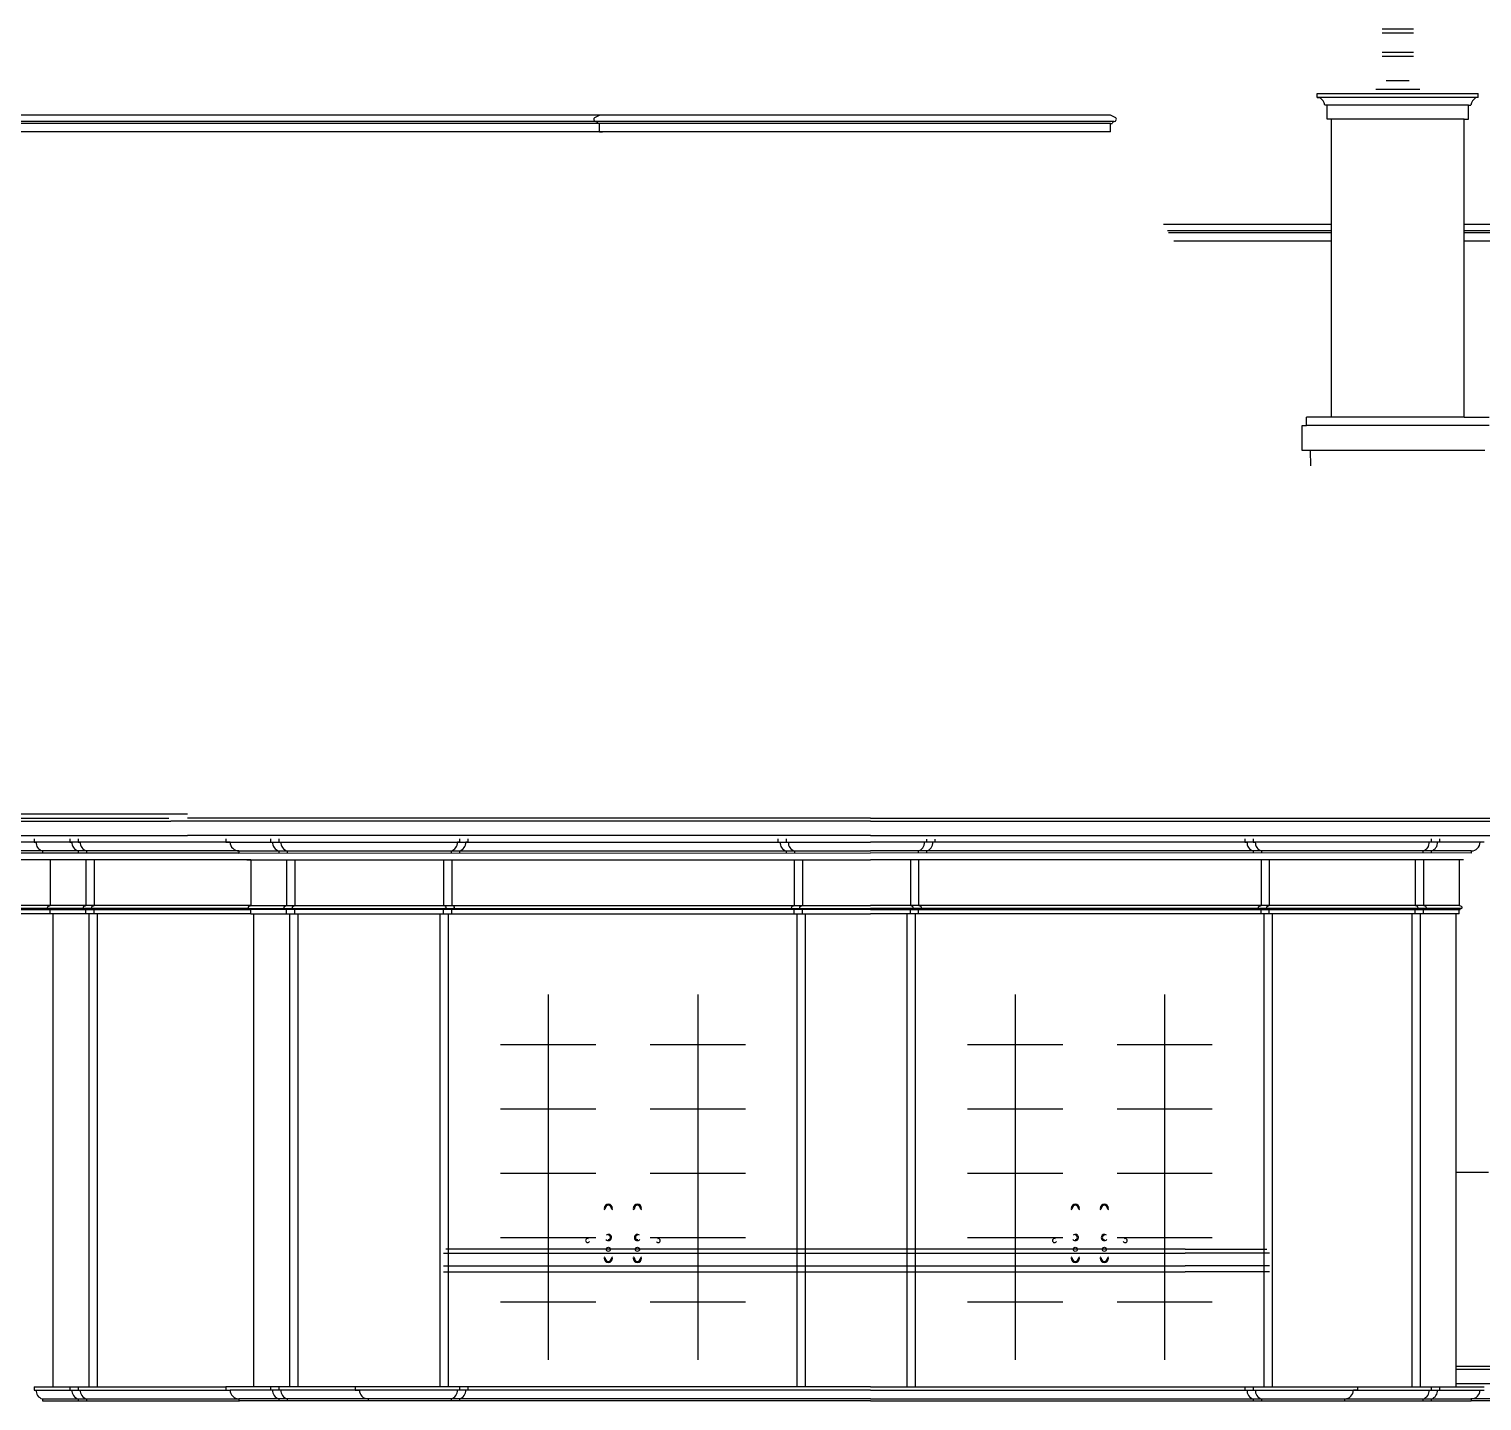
# Model space of a CAD drawing. Header units: metres. Extents: x 16221 to 17717, y -106 to 576.
# Drawn here: x 17077.3 to 17427.3, y 198.7 to 529.2 of the extents above; entities that cross this region are included whole.
import ezdxf

# ---------------------------------------------------------------- set-up
doc = ezdxf.new("R2010")
doc.units = ezdxf.units.M

msp = doc.modelspace()

# ---------------------------------------------------------------- linework, layer by layer
for p, q in [((17410.82, 529.17, -8.63), (17403.26, 529.17, -8.63)), ((17410.82, 528.17, -8.63), (17403.26, 528.17, -8.63)), ((17410.82, 523.55, -8.63), (17403.26, 523.55, -8.63)), ((17410.82, 522.55, -8.63), (17403.26, 522.55, -8.63)), ((17401.76, 514.67, -8.63), (17412.32, 514.67, -8.63)), ((17409.82, 516.67, -8.63), (17404.26, 516.67, -8.63)), ((17387.64, 512.67, -8.63), (17387.64, 513.67, -8.63)), ((17387.64, 513.67, -8.63), (17426.44, 513.67, -8.63)), ((17425.84, 512.67, -8.63), (17387.64, 512.67, -8.63)), ((17387.64, 512.67, -8.63), (17387.64, 512.67, -8.63)), ((17387.64, 512.67, -8.63), (17388.24, 512.67, -8.63)), ((17426.44, 512.67, -8.63), (17425.84, 512.67, -8.63)), ((17426.44, 512.67, -8.63), (17426.44, 513.67, -8.63)), ((17426.44, 512.67, -8.63), (17426.44, 512.67, -8.63)), ((17279.99, 508.4, -12.41), (16969.11, 508.4, -12.41)), ((17213.62, 507.85, -12.41), (17214.72, 508.4, -12.41)), ((17337.86, 508.4, -12.41), (17279.99, 508.4, -12.41)), ((17338.96, 507.85, -12.41), (17337.86, 508.4, -12.41)), ((17424.04, 510.87, -8.63), (17389.44, 510.87, -8.63)), ((17390.04, 510.87, -8.63), (17389.44, 510.87, -8.63)), ((17390.04, 507.46, -8.63), (17390.04, 510.87, -8.63)), ((17424.04, 510.87, -8.63), (17424.64, 510.87, -8.63)), ((17424.04, 507.46, -8.63), (17424.04, 510.87, -8.63)), ((17279.99, 506.9, -12.41), (16969.11, 506.9, -12.41)), ((17279.99, 506.4, -12.41), (16969.11, 506.4, -12.41)), ((17279.99, 504.4, -12.41), (16969.11, 504.4, -12.41)), ((17214.72, 506.4, -12.41), (17214.34, 506.4, -12.41)), ((17214.72, 504.4, -12.41), (17214.72, 506.4, -12.41)), ((17214.72, 504.4, -12.41), (17215.47, 504.4, -12.41)), ((17338.74, 506.9, -12.41), (17279.99, 506.9, -12.41)), ((17337.86, 506.4, -12.41), (17279.99, 506.4, -12.41)), ((17337.11, 504.4, -12.41), (17279.99, 504.4, -12.41)), ((17337.86, 504.4, -12.41), (17337.11, 504.4, -12.41)), ((17337.86, 506.4, -12.41), (17338.24, 506.4, -12.41)), ((17337.86, 504.4, -12.41), (17337.86, 506.4, -12.41)), ((17391.04, 507.46, -8.63), (17390.04, 507.46, -8.63)), ((17423.04, 507.46, -8.63), (17391.04, 507.46, -8.63)), ((17391.04, 435.64, -8.63), (17391.04, 507.46, -8.63)), ((17423.04, 435.64, -8.63), (17423.04, 507.46, -8.63)), ((17423.04, 507.46, -8.63), (17424.04, 507.46, -8.63)), ((17391.04, 482.06), (17350.61, 482.06)), ((17391.04, 480.56), (17351.52, 480.56)), ((17391.04, 480.06), (17351.83, 480.06)), ((17541.06, 482.06), (17423.04, 482.06)), ((17541.91, 480.56), (17423.04, 480.56)), ((17541.06, 480.06), (17423.04, 480.06)), ((17391.04, 478.06), (17353.05, 478.06)), ((17541.06, 478.06), (17423.04, 478.06)), ((17385.04, 433.64, -8.63), (17385.04, 435.64, -8.63)), ((17391.04, 435.64, -8.63), (17385.04, 435.64, -8.63)), ((17423.04, 435.64, -8.63), (17391.04, 435.64, -8.63)), ((17423.04, 435.64, -8.63), (17429.04, 435.64, -8.63)), ((17384.04, 427.64, -8.63), (17384.04, 433.64, -8.63)), ((17384.04, 433.64, -8.63), (17385.04, 433.64, -8.63)), ((17429.04, 433.64, -8.63), (17385.04, 433.64, -8.63)), ((17428.04, 427.64, -8.63), (17384.04, 427.64, -8.63)), ((17386.04, 427.64, -8.63), (17384.04, 427.64, -8.63)), ((17386.06, 423.97, -12.41), (17386.04, 427.64, -8.63)), ((17115.47, 340.06), (16657.6, 340.06)), ((16822.11, 339.06, -30.44), (17110.97, 339.06, 12.58)), ((16826.62, 338.31, -29.64), (17111.47, 338.31, 11.77)), ((17279.99, 338.31, -36.75), (17111.47, 338.31, -12.25)), ((17279.99, 339.06, -36.75), (17115.47, 339.06, -12.25)), ((17279.99, 339.06, -36.75), (17437.11, 339.06, -12.25)), ((17279.99, 338.31, -36.75), (17441.12, 338.31, -12.25)), ((17125.72, 333.31, 17.39), (16812.86, 333.31, -32.3)), ((16824.61, 334.92, -30.07), (17115.47, 334.92, 13.25)), ((17078.49, 334.06, -0.34), (17078.49, 333.31, -0.34)), ((17078.49, 333.31, -0.34), (17078.99, 333.31, -0.34)), ((17087.11, 334.06, -0.34), (17087.11, 333.31, -0.34)), ((17087.11, 333.31, -0.34), (17087.61, 333.31, -0.34)), ((17089.11, 334.06, -0.34), (17089.11, 333.31, -0.34)), ((17089.11, 333.31, -0.34), (17089.61, 333.31, -0.34)), ((17279.99, 334.93, -36.75), (17115.47, 334.92, -12.25)), ((17124.72, 334.06, -12.25), (17124.72, 333.31, -12.25)), ((17124.72, 333.31, -12.25), (17125.72, 333.31, -12.25)), ((17125.72, 333.31, -12.25), (17279.99, 333.31, -36.75)), ((17135.47, 334.06, -12.25), (17135.47, 333.31, -12.25)), ((17135.47, 333.31, -12.25), (17135.97, 333.31, -12.25)), ((17137.47, 334.06, -12.25), (17137.47, 333.31, -12.25)), ((17137.47, 333.31, -12.25), (17137.97, 333.31, -12.25)), ((17180.99, 333.31), (17180.49, 333.31)), ((17180.99, 334.06), (17180.99, 333.31)), ((17182.99, 333.31), (17182.49, 333.31)), ((17182.99, 334.06), (17182.99, 333.31)), ((17257.72, 334.06), (17257.72, 333.31)), ((17257.72, 333.31), (17258.22, 333.31)), ((17259.72, 334.06), (17259.72, 333.31)), ((17259.72, 333.31), (17260.22, 333.31)), ((17279.99, 334.93, -36.75), (17437.11, 334.92, -12.25)), ((17426.86, 333.31, -12.25), (17279.99, 333.31, -36.75)), ((17293.49, 333.3), (17292.99, 333.3)), ((17293.49, 334.05), (17293.49, 333.3)), ((17295.49, 333.3), (17294.99, 333.3)), ((17295.49, 334.05), (17295.49, 333.3)), ((17370.21, 334.06), (17370.21, 333.31)), ((17370.21, 333.31), (17370.71, 333.31)), ((17372.21, 334.06), (17372.21, 333.31)), ((17372.21, 333.31), (17372.71, 333.31)), ((17415.12, 333.31, -12.25), (17414.62, 333.31, -12.25)), ((17415.12, 334.06, -12.25), (17415.12, 333.31, -12.25)), ((17417.12, 333.31, -12.25), (17416.62, 333.31, -12.25)), ((17417.12, 334.06, -12.25), (17417.12, 333.31, -12.25)), ((17427.86, 333.31, -12.25), (17426.86, 333.31, -12.25)), ((17130.72, 329.05, 19.61), (16807.87, 329.06, -33.38)), ((17127.97, 330.68, 18.33), (16809.74, 330.68, -32.91)), ((17127.85, 331.18, 18.31), (16809.85, 331.18, -32.9)), ((17080.49, 331.18, -0.34), (17080.49, 330.68, -0.34)), ((17082.36, 329.06, -0.34), (17082.36, 318.06, -0.34)), ((17089.11, 331.19, -0.34), (17089.11, 330.69, -0.34)), ((17090.99, 329.06, -0.34), (17090.99, 318.06, -0.34)), ((17091.11, 331.19, -0.34), (17091.11, 330.69, -0.34)), ((17092.99, 329.06, -0.34), (17092.99, 318.06, -0.34)), ((17127.84, 331.18, -12.25), (17279.99, 331.19, -36.75)), ((17127.84, 330.68, -12.25), (17279.99, 330.69, -36.75)), ((17127.85, 331.18, -12.25), (17127.85, 330.68, -12.25)), ((17129.72, 329.06, -12.25), (17130.72, 329.06, -12.25)), ((17130.72, 329.06, -12.25), (17130.72, 318.06, -12.25)), ((17130.72, 329.06, -12.25), (17279.99, 329.06, -36.75)), ((17137.47, 331.19, -12.25), (17137.47, 330.69, -12.25)), ((17139.34, 329.06, -12.25), (17139.34, 318.06, -12.25)), ((17139.47, 331.19, -12.25), (17139.47, 330.69, -12.25)), ((17141.34, 329.06, -12.25), (17141.34, 318.06, -12.25)), ((17177.12, 329.06), (17177.12, 318.06)), ((17178.99, 331.18), (17178.99, 330.68)), ((17179.12, 329.06), (17179.12, 318.06)), ((17180.99, 331.18), (17180.99, 330.68)), ((17259.72, 331.18), (17259.72, 330.68)), ((17261.6, 329.06), (17261.6, 318.06)), ((17261.72, 331.18), (17261.72, 330.68)), ((17263.6, 329.06), (17263.6, 318.06)), ((17424.74, 331.18, -12.25), (17279.99, 331.19, -36.75)), ((17424.74, 330.68, -12.25), (17279.99, 330.69, -36.75)), ((17421.86, 329.06, -12.25), (17279.99, 329.06, -36.75)), ((17289.61, 329.05), (17289.61, 318.05)), ((17291.49, 331.17), (17291.49, 330.67)), ((17291.61, 329.05), (17291.61, 318.05)), ((17293.49, 331.17), (17293.49, 330.67)), ((17372.22, 331.19), (17372.22, 330.69)), ((17374.09, 329.06), (17374.09, 318.06)), ((17374.22, 331.19), (17374.22, 330.69)), ((17376.09, 329.06), (17376.09, 318.06)), ((17411.24, 329.06, -12.25), (17411.24, 318.06, -12.25)), ((17413.11, 331.19, -12.25), (17413.11, 330.69, -12.25)), ((17413.24, 329.06, -12.25), (17413.24, 318.06, -12.25)), ((17415.11, 331.19, -12.25), (17415.11, 330.69, -12.25)), ((17421.86, 329.06, -12.25), (17421.86, 318.06, -12.25)), ((17422.86, 329.06, -12.25), (17421.86, 329.06, -12.25)), ((17424.74, 331.18, -12.25), (17424.74, 330.68, -12.25)), ((17130.71, 318.05, 19.61), (16806.86, 318.06, -33.55)), ((17130.72, 316.06, -12.25), (16806.86, 316.06, -33.55)), ((16807.05, 317.06, -33.51), (17130.72, 317.05, 19.56)), ((17130.32, 317.3, 19.42), (16807.34, 317.31, -33.44)), ((17081.82, 317.78, -0.34), (17082.36, 318.06, -0.34)), ((17082.36, 316.06, -0.34), (17082.36, 317.06, -0.34)), ((17083.12, 202.06, -0.34), (17083.12, 316.06, -0.34)), ((17090.44, 317.79, -0.34), (17090.99, 318.06, -0.34)), ((17090.99, 316.06, -0.34), (17090.99, 317.06, -0.34)), ((17091.74, 202.06, -0.34), (17091.74, 316.06, -0.34)), ((17092.44, 317.79, -0.34), (17092.99, 318.06, -0.34)), ((17092.99, 316.06, -0.34), (17092.99, 317.06, -0.34)), ((17093.74, 202.06, -0.34), (17093.74, 316.06, -0.34)), ((17130.17, 317.78, -12.25), (17130.72, 318.06, -12.25)), ((17130.28, 317.31, -12.25), (17279.99, 317.31, -36.75)), ((17130.72, 317.06, -12.25), (17130.53, 317.06, -12.25)), ((17279.99, 317.06, -36.75), (17130.53, 317.06, -12.25)), ((17130.72, 318.06, -12.25), (17279.99, 318.06, -36.75)), ((17130.72, 316.06, -12.25), (17130.72, 317.06, -12.25)), ((17130.72, 316.06, -12.25), (17131.47, 316.06, -12.25)), ((17131.47, 316.06, -12.25), (17279.99, 316.06, -36.75)), ((17131.47, 202.06, -12.25), (17131.47, 316.06, -12.25)), ((17138.8, 317.79, -12.25), (17139.34, 318.06, -12.25)), ((17139.34, 316.06, -12.25), (17139.34, 317.06, -12.25)), ((17140.09, 202.06, -12.25), (17140.09, 316.06, -12.25)), ((17140.8, 317.79, -12.25), (17141.34, 318.06, -12.25)), ((17141.34, 316.06, -12.25), (17141.34, 317.06, -12.25)), ((17142.09, 202.06, -12.25), (17142.09, 316.06, -12.25)), ((17176.37, 202.06), (17176.37, 316.06)), ((17177.67, 317.78), (17177.12, 318.06)), ((17177.12, 316.06), (17177.12, 317.06)), ((17178.37, 202.06), (17178.37, 316.06)), ((17179.67, 317.78), (17179.12, 318.06)), ((17179.12, 316.06), (17179.12, 317.06)), ((17261.05, 317.78), (17261.6, 318.06)), ((17261.6, 316.06), (17261.6, 317.06)), ((17262.35, 202.06), (17262.35, 316.06)), ((17263.05, 317.78), (17263.6, 318.06)), ((17263.6, 316.06), (17263.6, 317.06)), ((17264.35, 202.06), (17264.35, 316.06)), ((17421.86, 318.06, -12.25), (17279.99, 318.06, -36.75)), ((17422.3, 317.31, -12.25), (17279.99, 317.31, -36.75)), ((17279.99, 317.06, -36.75), (17422.05, 317.06, -12.25)), ((17421.11, 316.06, -12.25), (17279.99, 316.06, -36.75)), ((17288.86, 202.05), (17288.86, 316.05)), ((17290.16, 317.77), (17289.61, 318.05)), ((17289.61, 316.05), (17289.61, 317.05)), ((17290.86, 202.05), (17290.86, 316.05)), ((17292.16, 317.77), (17291.61, 318.05)), ((17291.61, 316.05), (17291.61, 317.05)), ((17373.54, 317.79), (17374.09, 318.06)), ((17374.09, 316.06), (17374.09, 317.06)), ((17374.84, 202.06), (17374.84, 316.06)), ((17375.54, 317.79), (17376.09, 318.06)), ((17376.09, 316.06), (17376.09, 317.06)), ((17376.84, 202.06), (17376.84, 316.06)), ((17410.49, 202.06, -12.25), (17410.49, 316.06, -12.25)), ((17411.79, 317.79, -12.25), (17411.24, 318.06, -12.25)), ((17411.24, 316.06, -12.25), (17411.24, 317.06, -12.25)), ((17412.49, 202.06, -12.25), (17412.49, 316.06, -12.25)), ((17413.79, 317.79, -12.25), (17413.24, 318.06, -12.25)), ((17413.24, 316.06, -12.25), (17413.24, 317.06, -12.25)), ((17421.11, 202.06, -12.25), (17421.11, 316.06, -12.25)), ((17421.86, 316.06, -12.25), (17421.11, 316.06, -12.25)), ((17422.41, 317.78, -12.25), (17421.86, 318.06, -12.25)), ((17421.86, 317.06, -12.25), (17422.05, 317.06, -12.25)), ((17421.86, 316.06, -12.25), (17421.86, 317.06, -12.25)), ((17202.38, 296.56), (17202.38, 208.56, -1.02)), ((17238.38, 296.56), (17238.38, 208.56, -1.02)), ((17314.87, 296.56), (17314.87, 208.56, -1.02)), ((17350.87, 296.56), (17350.87, 208.56, -1.02)), ((17190.9, 284.56, -1.02), (17213.86, 284.56, -1.02)), ((17226.9, 284.56, -1.02), (17249.86, 284.56, -1.02)), ((17303.4, 284.56, -1.02), (17326.35, 284.56, -1.02)), ((17339.4, 284.56, -1.02), (17362.35, 284.56, -1.02)), ((17190.9, 269.06, -1.02), (17213.86, 269.06, -1.02)), ((17226.9, 269.06, -1.02), (17249.86, 269.06, -1.02)), ((17303.4, 269.06, -1.02), (17326.35, 269.06, -1.02)), ((17339.4, 269.06, -1.02), (17362.35, 269.06, -1.02)), ((17190.9, 253.56, -1.02), (17213.86, 253.56, -1.02)), ((17226.9, 253.56, -1.02), (17249.86, 253.56, -1.02)), ((17303.4, 253.56, -1.02), (17326.35, 253.56, -1.02)), ((17339.4, 253.56, -1.02), (17362.35, 253.56, -1.02)), ((17428.87, 253.72), (17421.11, 253.72)), ((17190.9, 238.06, -1.02), (17213.86, 238.06, -1.02)), ((17226.9, 238.06, -1.02), (17249.86, 238.06, -1.02)), ((17303.4, 238.06, -1.02), (17326.35, 238.06, -1.02)), ((17339.4, 238.06, -1.02), (17362.35, 238.06, -1.02)), ((17355.8, 235.26, 1.54), (17177.7, 235.26, -0.34)), ((17355.8, 235.26, 1.54), (17375.52, 235.26, 1.71)), ((17177.12, 234.26, -0.34), (17355.8, 234.26, 1.54)), ((17177.12, 231.26, 2.28), (17355.8, 231.26, 4.16)), ((17376.1, 234.26, 1.71), (17355.8, 234.26, 1.54)), ((17376.1, 231.26, 4.33), (17355.8, 231.26, 4.16)), ((17177.12, 229.76, -0.4), (17355.8, 229.76, 1.76)), ((17376.1, 229.76, 1.65), (17355.8, 229.76, 1.76)), ((17190.9, 222.56, -1.02), (17213.86, 222.56, -1.02)), ((17226.9, 222.56, -1.02), (17249.86, 222.56, -1.02)), ((17303.4, 222.56, -1.02), (17326.35, 222.56, -1.02)), ((17339.4, 222.56, -1.02), (17362.35, 222.56, -1.02)), ((17421.12, 207.06, -8.63), (17443.12, 207.06, -8.63)), ((17421.12, 206.31, -8.63), (17447.12, 206.31, -8.63)), ((17078.49, 202.06, -6.26), (17124.72, 202.06, 0.05)), ((17078.49, 202.06, -6.26), (17078.49, 201.31, -6.26)), ((17078.49, 201.31, -6.26), (17078.99, 201.31, -6.26)), ((17078.99, 201.31, -3.95), (17125.72, 201.31, 1.45)), ((17087.11, 202.06, -0.34), (17087.11, 201.31, -0.34)), ((17089.11, 202.06, -0.34), (17089.11, 201.31, -0.34)), ((17124.72, 202.06, -12.25), (17124.72, 201.31, -12.25)), ((17279.99, 202.06, -41.46), (17124.72, 202.06, -12.25)), ((17124.72, 201.31, -11.91), (17125.72, 201.31, -11.91)), ((17279.99, 201.31, -41.5), (17125.72, 201.31, -12.25)), ((17135.47, 202.06, -12.25), (17135.47, 201.31, -12.25)), ((17137.47, 202.06, -12.25), (17137.47, 201.31, -12.25)), ((17155.87, 202.06), (17155.87, 201.31)), ((17155.87, 201.31, 0.34), (17156.87, 201.31, 0.34)), ((17180.99, 202.06), (17180.99, 201.31)), ((17182.99, 202.06), (17182.99, 201.31)), ((17279.99, 202.06, -40.07), (17427.86, 202.06, -12.25)), ((17279.99, 201.31, -40.09), (17426.86, 201.31, -12.25)), ((17370.21, 202.06), (17370.21, 201.31)), ((17372.21, 202.06), (17372.21, 201.31)), ((17397.36, 201.31, 0.34), (17396.36, 201.31, 0.34)), ((17397.36, 202.06), (17397.36, 201.31)), ((17415.12, 202.06, -12.25), (17415.12, 201.31, -12.25)), ((17417.12, 202.06, -12.25), (17417.12, 201.31, -12.25)), ((17421.12, 202.92, -8.63), (17443.12, 202.92, -8.63)), ((17426.86, 201.31, -12.25), (17427.86, 201.31, -12.25)), ((17080.49, 199.18, -6.26), (17127.85, 199.18, 2.29)), ((17080.49, 199.18, -6.26), (17080.49, 198.68, -6.26)), ((17080.49, 198.68, -3.95), (17127.96, 198.68, 2.32)), ((17089.11, 199.18, -0.34), (17089.11, 198.68, -0.34)), ((17091.11, 199.18, -0.34), (17091.11, 198.68, -0.34)), ((17279.99, 199.19, -41.57), (17127.85, 199.18, -12.25)), ((17127.85, 199.18, -12.25), (17127.85, 198.68, -12.25)), ((17279.99, 198.69, -41.58), (17127.88, 198.68, -12.25)), ((17137.47, 199.18, -12.25), (17137.47, 198.68, -12.25)), ((17139.47, 199.18, -12.25), (17139.47, 198.68, -12.25)), ((17158.99, 199.18), (17158.99, 198.68)), ((17178.99, 199.18), (17178.99, 198.68)), ((17180.99, 199.18), (17180.99, 198.68)), ((17279.99, 199.18, -40.15), (17424.74, 199.18, -12.25)), ((17279.99, 198.68, -40.15), (17424.7, 198.68, -12.25)), ((17372.22, 199.19), (17372.22, 198.69)), ((17374.22, 199.19), (17374.22, 198.69)), ((17394.24, 199.18), (17394.24, 198.68)), ((17413.11, 199.18, -12.25), (17413.11, 198.68, -12.25)), ((17415.11, 199.18, -12.25), (17415.11, 198.68, -12.25)), ((17700.74, 198.68), (17424.64, 198.68)), ((17700.74, 199.18), (17424.65, 199.18)), ((17424.74, 199.18, -12.25), (17424.74, 198.68, -12.25))]:
    msp.add_line(p, q)
for centre in [(17216.86, 235.2, -1.02), (17223.86, 235.2, -1.02), (17329.35, 235.2, -1.02), (17336.35, 235.2, -1.02)]:
    msp.add_circle(centre, 0.5)
for centre, radius, start, end in [((17386.76, 510.38, -8.41), 2.72, 10.295, 57.0852), ((17427.32, 510.38, -8.41), 2.72, 122.9148, 169.705), ((17213.84, 507.4, -12.75), 0.5, 116.0131, 270), ((17338.74, 507.4, -12.75), 0.5, 270, 63.9869), ((17213.84, 506.4, -12.75), 0.5, 0, 90), ((17338.74, 506.4, -12.75), 0.5, 90, 180), ((17081.05, 333.17, 1.97), 2.07, 176.2445, 254.2841), ((17089.67, 333.18, 1.97), 2.07, 176.2445, 254.2841), ((17091.67, 333.18, 1.97), 2.07, 176.2445, 254.2841), ((17127.85, 333.31, -12.59), 2.12, 180, 270), ((17138.03, 333.18, -9.94), 2.07, 176.2445, 254.2841), ((17140.03, 333.18, -9.94), 2.07, 176.2445, 254.2841), ((17178.43, 333.17, 2.31), 2.07, 285.7159, 3.7555), ((17180.43, 333.17, 2.31), 2.07, 285.7159, 3.7555), ((17260.28, 333.17, 2.31), 2.07, 176.2445, 254.2841), ((17262.28, 333.17, 2.31), 2.07, 176.2445, 254.2841), ((17290.93, 333.16, 2.31), 2.07, 285.7159, 3.7555), ((17292.93, 333.16, 2.31), 2.07, 285.7159, 3.7555), ((17372.78, 333.18, 2.31), 2.07, 176.2445, 254.2841), ((17374.78, 333.18, 2.31), 2.07, 176.2445, 254.2841), ((17412.55, 333.18, -9.94), 2.07, 285.7159, 3.7555), ((17414.55, 333.18, -9.94), 2.07, 285.7159, 3.7555), ((17424.74, 333.31, -12.59), 2.12, 270, 0), ((17081.93, 317.56, 1.97), 0.25, 116.013, 269.9999), ((17081.93, 317.06, 1.97), 0.25, 359.9999, 89.9999), ((17090.55, 317.56, 1.97), 0.25, 116.013, 269.9999), ((17090.55, 317.06, 1.97), 0.25, 359.9999, 89.9999), ((17092.55, 317.56, 1.97), 0.25, 116.013, 269.9999), ((17092.55, 317.06, 1.97), 0.25, 359.9999, 89.9999), ((17130.28, 317.56, -11.84), 0.25, 116.0131, 270), ((17130.28, 317.06, -11.84), 0.25, 0, 90), ((17138.91, 317.56, -9.94), 0.25, 116.013, 269.9999), ((17138.91, 317.06, -9.94), 0.25, 359.9999, 89.9999), ((17140.91, 317.56, -9.94), 0.25, 116.013, 269.9999), ((17140.91, 317.06, -9.94), 0.25, 359.9999, 89.9999), ((17177.56, 317.06, 2.31), 0.25, 90.0001, 180.0001), ((17177.56, 317.56, 2.31), 0.25, 270.0001, 63.987), ((17179.56, 317.06, 2.31), 0.25, 90.0001, 180.0001), ((17179.56, 317.56, 2.31), 0.25, 270.0001, 63.987), ((17261.16, 317.56, 2.31), 0.25, 116.013, 269.9999), ((17261.16, 317.06, 2.31), 0.25, 359.9999, 89.9999), ((17263.16, 317.56, 2.31), 0.25, 116.013, 269.9999), ((17263.16, 317.06, 2.31), 0.25, 359.9999, 89.9999), ((17290.05, 317.05, 2.31), 0.25, 90.0001, 180.0001), ((17290.05, 317.55, 2.31), 0.25, 270.0001, 63.987), ((17292.05, 317.05, 2.31), 0.25, 90.0001, 180.0001), ((17292.05, 317.55, 2.31), 0.25, 270.0001, 63.987), ((17373.65, 317.56, 2.31), 0.25, 116.013, 269.9999), ((17373.65, 317.06, 2.31), 0.25, 359.9999, 89.9999), ((17375.65, 317.56, 2.31), 0.25, 116.013, 269.9999), ((17375.65, 317.06, 2.31), 0.25, 359.9999, 89.9999), ((17411.68, 317.06, -9.94), 0.25, 90.0001, 180.0001), ((17411.68, 317.56, -9.94), 0.25, 270.0001, 63.987), ((17413.68, 317.06, -9.94), 0.25, 90.0001, 180.0001), ((17413.68, 317.56, -9.94), 0.25, 270.0001, 63.987), ((17422.3, 317.06, -11.84), 0.25, 90, 180), ((17422.3, 317.56, -11.84), 0.25, 270, 63.9869), ((17216.86, 245.06, -1.02), 1, 0, 180), ((17215.86, 245.06, -1.02), 0.25, 270, 0), ((17216.86, 245.06, -1.02), 0.75, 0, 180), ((17217.86, 245.06, -1.02), 0.25, 180, 270), ((17223.86, 245.06, -1.02), 1, 0, 180), ((17222.86, 245.06, -1.02), 0.25, 270, 0), ((17223.86, 245.06, -1.02), 0.75, 0, 180), ((17224.86, 245.06, -1.02), 0.25, 180, 270), ((17329.35, 245.06, -1.02), 1, 0, 180), ((17328.35, 245.06, -1.02), 0.25, 270, 0), ((17329.35, 245.06, -1.02), 0.75, 0, 180), ((17330.35, 245.06, -1.02), 0.25, 180, 270), ((17336.35, 245.06, -1.02), 1, 0, 180), ((17335.35, 245.06, -1.02), 0.25, 270, 0), ((17336.35, 245.06, -1.02), 0.75, 0, 180), ((17337.35, 245.06, -1.02), 0.25, 180, 270), ((17216.86, 238.06, -1.02), 0.75, 219.0554, 133.2812), ((17216.86, 238.06, -1.02), 0.5, 263.6717, 79.879), ((17223.86, 238.06, -1.02), 0.75, 46.7188, 320.9446), ((17223.86, 238.06, -1.02), 0.5, 100.121, 276.3283), ((17329.35, 238.06, -1.02), 0.75, 219.0554, 133.2812), ((17329.35, 238.06, -1.02), 0.5, 263.6717, 79.879), ((17336.35, 238.06, -1.02), 0.75, 46.7188, 320.9446), ((17336.35, 238.06, -1.02), 0.5, 100.121, 276.3283), ((17211.86, 237.31, -1.02), 0.5, 67.6165, 332.0349), ((17228.86, 237.31, -1.02), 0.5, 207.9651, 112.3835), ((17324.35, 237.31, -1.02), 0.5, 67.6165, 332.0349), ((17341.35, 237.31, -1.02), 0.5, 207.9651, 112.3835), ((17215.86, 233.06, -1.02), 0.25, 0, 90), ((17216.86, 233.06, -1.02), 1, 180, 0), ((17216.86, 233.06, -1.02), 0.75, 180, 0), ((17217.86, 233.06, -1.02), 0.25, 90, 180), ((17222.86, 233.06, -1.02), 0.25, 0, 90), ((17223.86, 233.06, -1.02), 1, 180, 0), ((17223.86, 233.06, -1.02), 0.75, 180, 0), ((17224.86, 233.06, -1.02), 0.25, 90, 180), ((17328.35, 233.06, -1.02), 0.25, 0, 90), ((17329.35, 233.06, -1.02), 1, 180, 0), ((17329.35, 233.06, -1.02), 0.75, 180, 0), ((17330.35, 233.06, -1.02), 0.25, 90, 180), ((17335.35, 233.06, -1.02), 0.25, 0, 90), ((17336.35, 233.06, -1.02), 1, 180, 0), ((17336.35, 233.06, -1.02), 0.75, 180, 0), ((17337.35, 233.06, -1.02), 0.25, 90, 180), ((17081.05, 201.17, -3.95), 2.07, 176.2445, 254.2841), ((17089.67, 201.17, 1.84), 2.07, 176.2445, 254.2841), ((17091.67, 201.17, 1.84), 2.07, 176.2445, 254.2841), ((17127.85, 201.31, -11.91), 2.12, 179.9999, 270), ((17138.03, 201.17, -10.07), 2.07, 176.2445, 254.2841), ((17140.03, 201.17, -10.07), 2.07, 176.2445, 254.2841), ((17158.99, 201.31, 0.34), 2.12, 179.9999, 270), ((17178.43, 201.17, 2.18), 2.07, 285.7159, 3.7555), ((17180.43, 201.17, 2.18), 2.07, 285.7159, 3.7555), ((17372.78, 201.17, 2.18), 2.07, 176.2445, 254.2841), ((17374.78, 201.17, 2.18), 2.07, 176.2445, 254.2841), ((17394.24, 201.31, 0.34), 2.12, 270, 0.0001), ((17412.55, 201.17, -10.07), 2.07, 285.7159, 3.7555), ((17414.55, 201.17, -10.07), 2.07, 285.7159, 3.7555), ((17424.74, 201.31, -11.91), 2.12, 270, 0.0001)]:
    msp.add_arc(centre, radius, start, end)

doc.saveas('drawing.dxf')
